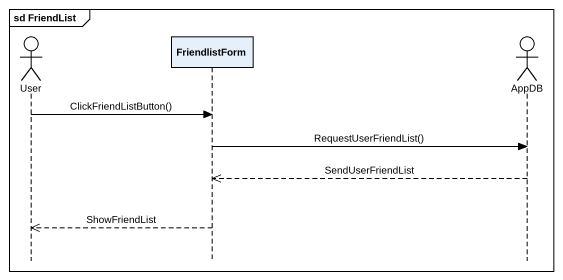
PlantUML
@startuml
mainframe sd FriendList
hide footbox
actor User
participant FriendlistForm
actor AppDB

User -> FriendlistForm : ClickFriendListButton()
FriendlistForm -> AppDB : RequestUserFriendList()
AppDB -->> FriendlistForm : SendUserFriendList
FriendlistForm -->> User : ShowFriendList
@enduml
